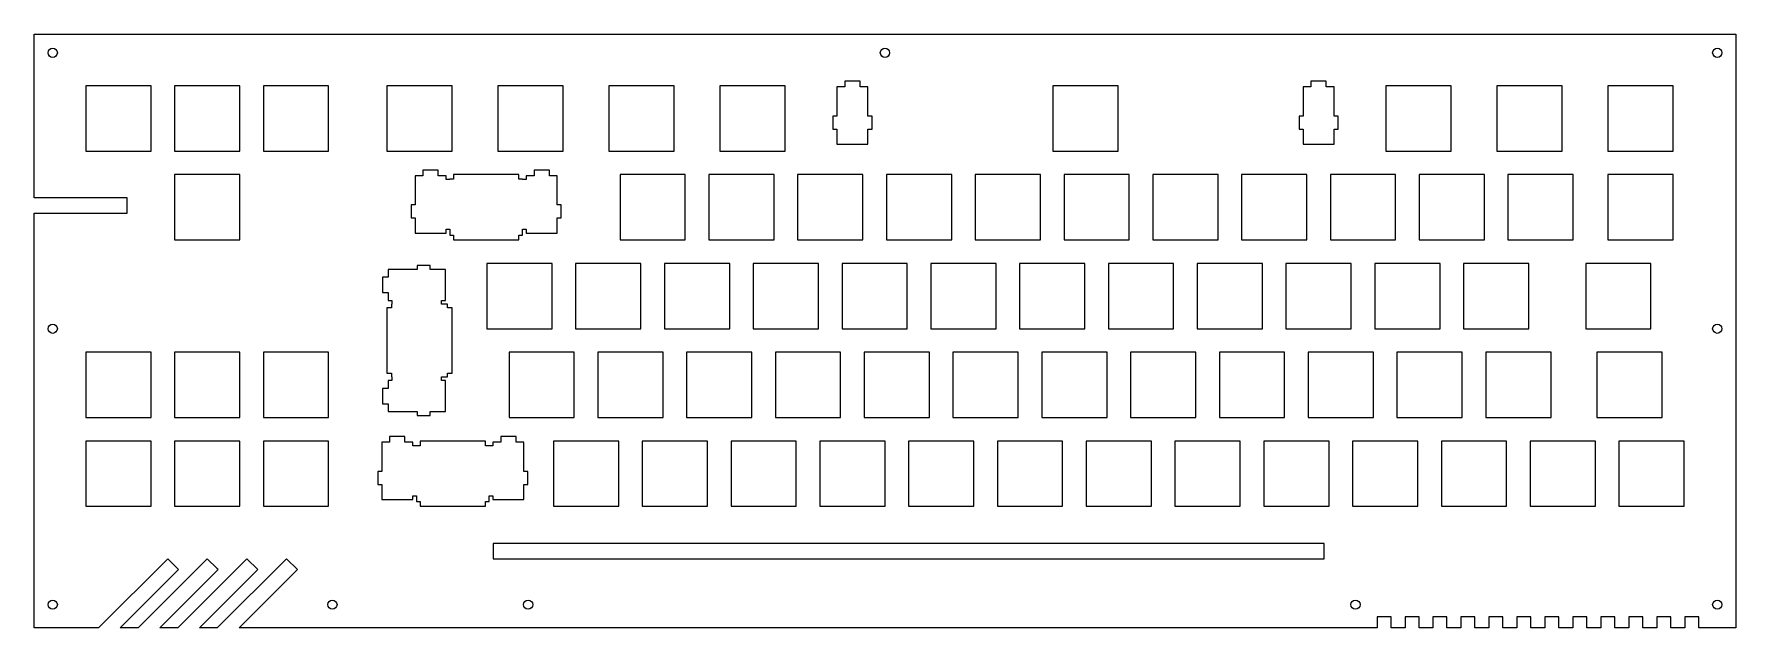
# Model space of a CAD drawing. Header units: millimetres. Extents: x -376 to -11, y -139 to -12.
import ezdxf

# ---------------------------------------------------------------- set-up
doc = ezdxf.new("R2010")
doc.units = ezdxf.units.MM
doc.layers.get('0').update_dxf_attribs({"linetype": 'CONTINUOUS'})

msp = doc.modelspace()

# ---------------------------------------------------------------- linework, layer by layer
for points in [[(-332.48, -139.39), (-319.97, -126.87), (-322.3, -124.54), (-337.15, -139.39), (-340.98, -139.39), (-328.47, -126.87), (-330.8, -124.54), (-345.65, -139.39), (-349.5, -139.39), (-336.98, -126.87), (-337.19, -126.67), (-337.18, -126.66), (-339.3, -124.54), (-354.15, -139.39), (-357.98, -139.39), (-345.47, -126.87), (-347.8, -124.54), (-362.65, -139.39), (-376.47, -139.39), (-376.47, -50.39), (-356.47, -50.39), (-356.47, -47.09), (-376.47, -47.09), (-376.47, -11.99), (-11.34, -11.99), (-11.34, -139.39), (-19.34, -139.39), (-19.34, -136.98), (-22.34, -136.98), (-22.34, -139.39), (-25.34, -139.39), (-25.34, -136.98), (-28.34, -136.98), (-28.34, -139.39), (-31.34, -139.39), (-31.34, -136.98), (-34.34, -136.98), (-34.34, -139.39), (-37.34, -139.39), (-37.34, -136.98), (-40.34, -136.98), (-40.34, -139.39), (-43.34, -139.39), (-43.34, -136.98), (-46.34, -136.98), (-46.34, -139.39), (-49.34, -139.39), (-49.34, -136.98), (-52.34, -136.98), (-52.34, -139.39), (-55.34, -139.39), (-55.34, -136.98), (-58.34, -136.98), (-58.34, -139.39), (-61.34, -139.39), (-61.34, -136.98), (-64.34, -136.98), (-64.34, -139.39), (-67.34, -139.39), (-67.34, -136.98), (-70.34, -136.98), (-70.34, -139.39), (-73.34, -139.39), (-73.34, -136.98), (-76.34, -136.98), (-76.34, -139.39), (-79.34, -139.39), (-79.34, -136.98), (-82.34, -136.98), (-82.34, -139.39), (-85.34, -139.39), (-85.34, -136.98), (-88.34, -136.98), (-88.34, -139.39)], [(-351.37, -23.09), (-365.37, -23.09), (-365.37, -37.09), (-351.37, -37.09)], [(-332.32, -23.09), (-346.32, -23.09), (-346.32, -37.09), (-332.32, -37.09)], [(-327.27, -37.09), (-313.27, -37.09), (-313.27, -23.09), (-327.27, -23.09)], [(-286.76, -23.09), (-300.76, -23.09), (-300.76, -37.09), (-286.76, -37.09)], [(-262.95, -37.09), (-262.95, -23.09), (-276.95, -23.09), (-276.95, -37.09)], [(-253.13, -37.09), (-239.13, -37.09), (-239.13, -23.09), (-253.13, -23.09)], [(-215.32, -23.09), (-229.32, -23.09), (-229.32, -37.09), (-215.32, -37.09)], [(-199.23, -22.12), (-202.53, -22.12), (-202.53, -23.32), (-204.21, -23.32), (-204.21, -29.59), (-205.08, -29.59), (-205.08, -32.39), (-204.21, -32.39), (-204.21, -35.62), (-197.56, -35.62), (-197.56, -32.39), (-196.68, -32.39), (-196.68, -29.59), (-197.56, -29.59), (-197.56, -23.32), (-199.23, -23.32)], [(-143.88, -37.09), (-143.88, -23.09), (-157.88, -23.09), (-157.88, -37.09)], [(-104.21, -32.39), (-104.21, -35.62), (-97.56, -35.62), (-97.56, -32.39), (-96.68, -32.39), (-96.68, -29.59), (-97.56, -29.59), (-97.56, -23.32), (-99.23, -23.32), (-99.23, -22.12), (-102.53, -22.12), (-102.53, -23.32), (-104.21, -23.32), (-104.21, -29.59), (-105.08, -29.59), (-105.08, -32.39)], [(-72.45, -23.09), (-86.45, -23.09), (-86.45, -37.09), (-72.45, -37.09)], [(-48.63, -23.09), (-62.63, -23.09), (-62.63, -37.09), (-48.63, -37.09)], [(-38.82, -37.09), (-24.82, -37.09), (-24.82, -23.09), (-38.82, -23.09)], [(-332.32, -56.14), (-332.32, -42.14), (-346.32, -42.14), (-346.32, -56.14)], [(-265.87, -42.37), (-265.87, -41.17), (-269.17, -41.17), (-269.17, -42.37), (-270.9, -42.37), (-270.9, -43.17), (-271.67, -43.17), (-271.67, -43.14), (-272.47, -43.14), (-272.47, -42.14), (-286.47, -42.14), (-286.47, -43.14), (-287.27, -43.14), (-287.27, -43.17), (-288.05, -43.17), (-288.05, -42.37), (-289.77, -42.37), (-289.77, -41.17), (-293.07, -41.17), (-293.07, -42.37), (-294.7, -42.37), (-294.7, -48.64), (-295.57, -48.64), (-295.57, -51.44), (-294.7, -51.44), (-294.7, -54.67), (-288.05, -54.67), (-288.05, -53.87), (-287.27, -53.87), (-287.27, -55.14), (-286.47, -55.14), (-286.47, -56.14), (-272.47, -56.14), (-272.47, -55.14), (-271.67, -55.14), (-271.67, -53.87), (-270.9, -53.87), (-270.9, -54.67), (-264.25, -54.67), (-264.25, -51.44), (-263.37, -51.44), (-263.37, -48.64), (-264.25, -48.64), (-264.25, -42.37)], [(-236.75, -56.14), (-236.75, -42.14), (-250.75, -42.14), (-250.75, -56.14)], [(-231.7, -56.14), (-217.7, -56.14), (-217.7, -42.14), (-231.7, -42.14)], [(-198.65, -56.14), (-198.65, -42.14), (-212.65, -42.14), (-212.65, -56.14)], [(-193.6, -56.14), (-179.6, -56.14), (-179.6, -42.14), (-193.6, -42.14)], [(-174.55, -42.14), (-174.55, -56.14), (-160.55, -56.14), (-160.55, -42.14)], [(-141.5, -56.14), (-141.5, -42.14), (-155.5, -42.14), (-155.5, -56.14)], [(-136.45, -56.14), (-122.45, -56.14), (-122.45, -42.14), (-136.45, -42.14)], [(-117.4, -42.14), (-117.4, -56.14), (-103.4, -56.14), (-103.4, -42.14)], [(-98.35, -56.14), (-84.35, -56.14), (-84.35, -42.14), (-98.35, -42.14)], [(-65.3, -42.14), (-79.3, -42.14), (-79.3, -56.14), (-65.3, -56.14)], [(-46.25, -42.14), (-60.25, -42.14), (-60.25, -56.14), (-46.25, -56.14)], [(-38.82, -56.14), (-24.82, -56.14), (-24.82, -42.14), (-38.82, -42.14)], [(-288.23, -69.14), (-288.23, -62.49), (-291.46, -62.49), (-291.46, -61.61), (-294.26, -61.61), (-294.26, -62.49), (-300.53, -62.49), (-300.53, -64.11), (-301.73, -64.11), (-301.73, -67.41), (-300.53, -67.41), (-300.53, -69.14), (-299.73, -69.14), (-299.73, -69.91), (-299.76, -69.91), (-299.76, -70.71), (-300.76, -70.71), (-300.76, -84.71), (-299.76, -84.71), (-299.76, -85.51), (-299.73, -85.51), (-299.73, -86.29), (-300.53, -86.29), (-300.53, -88.01), (-301.73, -88.01), (-301.73, -91.31), (-300.53, -91.31), (-300.53, -92.94), (-294.26, -92.94), (-294.26, -93.81), (-291.46, -93.81), (-291.46, -92.94), (-288.23, -92.94), (-288.23, -86.29), (-289.03, -86.29), (-289.03, -85.51), (-287.76, -85.51), (-287.76, -84.71), (-286.76, -84.71), (-286.76, -70.71), (-287.76, -70.71), (-287.76, -69.91), (-289.03, -69.91), (-289.03, -69.14)], [(-265.33, -75.19), (-265.33, -61.19), (-279.33, -61.19), (-279.33, -75.19)], [(-246.28, -75.19), (-246.28, -61.19), (-260.28, -61.19), (-260.28, -75.19)], [(-227.23, -75.19), (-227.23, -61.19), (-241.23, -61.19), (-241.23, -75.19)], [(-208.18, -61.19), (-222.18, -61.19), (-222.18, -75.19), (-208.18, -75.19)], [(-203.13, -61.19), (-203.13, -75.19), (-189.13, -75.19), (-189.13, -61.19)], [(-184.08, -61.19), (-184.08, -75.19), (-170.08, -75.19), (-170.08, -61.19)], [(-165.03, -75.19), (-151.03, -75.19), (-151.03, -61.19), (-165.03, -61.19)], [(-145.98, -75.19), (-131.98, -75.19), (-131.98, -61.19), (-145.98, -61.19)], [(-126.93, -75.19), (-112.93, -75.19), (-112.93, -61.19), (-126.93, -61.19)], [(-93.88, -61.19), (-107.88, -61.19), (-107.88, -75.19), (-93.88, -75.19), (-93.88, -62.19)], [(-74.83, -75.19), (-74.83, -61.19), (-88.83, -61.19), (-88.83, -75.19)], [(-69.78, -61.19), (-69.78, -75.19), (-55.78, -75.19), (-55.78, -61.19)], [(-29.58, -75.19), (-29.58, -61.19), (-43.58, -61.19), (-43.58, -75.19)], [(-365.37, -80.24), (-365.37, -94.24), (-351.37, -94.24), (-351.37, -80.24)], [(-346.32, -80.24), (-346.32, -94.24), (-332.32, -94.24), (-332.32, -80.24)], [(-327.27, -80.24), (-327.27, -94.24), (-313.27, -94.24), (-313.27, -80.24)], [(-260.57, -80.24), (-274.57, -80.24), (-274.57, -94.24), (-260.57, -94.24)], [(-255.52, -94.24), (-241.52, -94.24), (-241.52, -80.24), (-255.52, -80.24)], [(-236.47, -80.24), (-236.47, -94.24), (-222.47, -94.24), (-222.47, -80.24)], [(-203.42, -80.24), (-217.42, -80.24), (-217.42, -94.24), (-203.42, -94.24)], [(-184.37, -94.24), (-184.37, -80.24), (-198.37, -80.24), (-198.37, -94.24)], [(-165.32, -80.24), (-179.32, -80.24), (-179.32, -94.24), (-165.32, -94.24)], [(-160.27, -80.24), (-160.27, -94.24), (-146.27, -94.24), (-146.27, -80.24)], [(-141.22, -94.24), (-127.22, -94.24), (-127.22, -80.24), (-141.22, -80.24)], [(-108.17, -80.24), (-122.17, -80.24), (-122.17, -94.24), (-108.17, -94.24)], [(-89.12, -80.24), (-103.12, -80.24), (-103.12, -94.24), (-89.12, -94.24)], [(-84.07, -94.24), (-70.07, -94.24), (-70.07, -80.24), (-84.07, -80.24)], [(-51.02, -94.24), (-51.02, -80.24), (-65.02, -80.24), (-65.02, -94.24)], [(-41.2, -80.24), (-41.2, -94.24), (-27.2, -94.24), (-27.2, -80.24)], [(-301.84, -111.82), (-295.19, -111.82), (-295.19, -111.02), (-294.42, -111.02), (-294.42, -112.29), (-293.62, -112.29), (-293.62, -113.29), (-279.62, -113.29), (-279.62, -112.29), (-278.82, -112.29), (-278.82, -111.02), (-278.04, -111.02), (-278.04, -111.82), (-271.39, -111.82), (-271.39, -108.59), (-270.52, -108.59), (-270.52, -105.79), (-271.39, -105.79), (-271.39, -99.52), (-273.02, -99.52), (-273.02, -98.32), (-276.32, -98.32), (-276.32, -99.52), (-278.04, -99.52), (-278.04, -100.32), (-278.82, -100.32), (-278.82, -100.29), (-279.62, -100.29), (-279.62, -99.29), (-293.62, -99.29), (-293.62, -100.29), (-294.42, -100.29), (-294.42, -100.32), (-295.19, -100.32), (-295.19, -99.52), (-296.92, -99.52), (-296.92, -98.32), (-300.22, -98.32), (-300.22, -99.52), (-301.84, -99.52), (-301.84, -105.79), (-302.72, -105.79), (-302.72, -108.59), (-301.84, -108.59)], [(-365.37, -99.29), (-365.37, -113.29), (-351.37, -113.29), (-351.37, -99.29)], [(-346.32, -113.29), (-332.32, -113.29), (-332.32, -99.29), (-346.32, -99.29)], [(-313.27, -99.29), (-327.27, -99.29), (-327.27, -113.29), (-313.27, -113.29)], [(-265.04, -99.29), (-265.04, -113.29), (-251.04, -113.29), (-251.04, -99.29)], [(-231.99, -113.29), (-231.99, -99.29), (-245.99, -99.29), (-245.99, -113.29)], [(-212.94, -113.29), (-212.94, -99.29), (-226.94, -99.29), (-226.94, -113.29)], [(-207.89, -113.29), (-193.89, -113.29), (-193.89, -99.29), (-207.89, -99.29)], [(-188.84, -99.29), (-188.84, -113.29), (-174.84, -113.29), (-174.84, -99.29)], [(-169.79, -113.29), (-155.79, -113.29), (-155.79, -99.29), (-169.79, -99.29)], [(-136.74, -99.29), (-150.74, -99.29), (-150.74, -113.29), (-136.74, -113.29)], [(-131.69, -113.29), (-117.69, -113.29), (-117.69, -99.29), (-131.69, -99.29)], [(-112.64, -99.29), (-112.64, -113.29), (-98.64, -113.29), (-98.64, -99.29)], [(-79.59, -113.29), (-79.59, -99.29), (-93.59, -99.29), (-93.59, -113.29)], [(-60.54, -113.29), (-60.54, -99.29), (-74.54, -99.29), (-74.54, -113.29)], [(-55.49, -113.29), (-41.49, -113.29), (-41.49, -99.29), (-55.49, -99.29)], [(-36.44, -100.29), (-36.44, -113.29), (-22.44, -113.29), (-22.44, -99.29), (-36.44, -99.29)], [(-277.95, -124.54), (-99.72, -124.54), (-99.72, -121.24), (-277.95, -121.24)]]:
    msp.add_lwpolyline(points, close=True)
for centre in [(-372.47, -15.99), (-193.91, -15.99), (-15.34, -15.99), (-372.47, -75.19), (-15.34, -75.19), (-372.47, -134.39), (-312.47, -134.39), (-270.47, -134.39), (-92.97, -134.39), (-15.34, -134.39)]:
    msp.add_circle(centre, 1)

doc.saveas('drawing.dxf')
